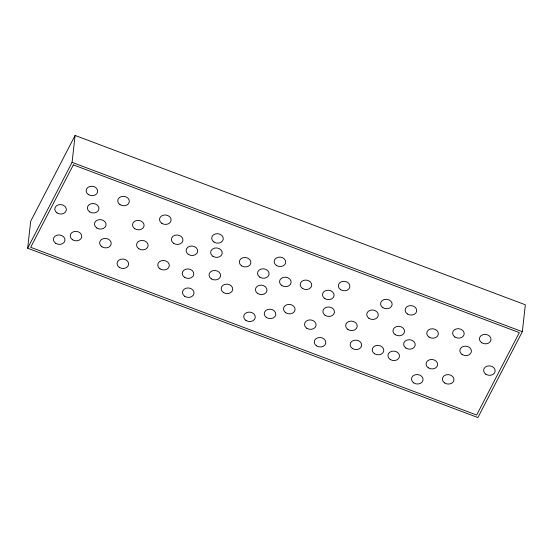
<?xml version="1.0" encoding="UTF-8"?>
<svg xmlns="http://www.w3.org/2000/svg" width="553" height="553" viewBox="0 0 553 553"><rect width="100%" height="100%" fill="white"/><g stroke="black" fill="none" stroke-linecap="round" stroke-linejoin="round"><path stroke-width="0.83" d="M27.65 248.214L30.671 221.304L75.097 135.444L525.35 304.786L522.329 331.696L477.903 417.556L27.65 248.214L72.077 162.354L75.097 135.444M72.077 162.354L522.329 331.696M73.335 164.877L30.685 247.302L476.645 415.033L519.302 332.609L73.335 164.877M57.049 212.94A5.813 4.728 6.4 0 0 66.339 210.154A5.813 4.728 6.4 0 0 58.362 204.852A5.813 4.728 6.4 0 0 57.049 212.94M485.866 374.222A5.813 4.728 6.4 0 0 495.149 371.429A5.813 4.728 6.4 0 0 487.179 366.134A5.813 4.728 6.4 0 0 485.866 374.222M160.017 268.841A5.813 4.728 6.4 0 0 169.301 266.048A5.813 4.728 6.4 0 0 161.331 260.753A5.813 4.728 6.4 0 0 160.017 268.841M212.905 256.281A5.813 4.728 6.4 0 0 222.188 253.488A5.813 4.728 6.4 0 0 214.218 248.193A5.813 4.728 6.4 0 0 212.905 256.281M285.763 312.763A5.813 4.728 6.4 0 0 295.046 309.977A5.813 4.728 6.4 0 0 287.076 304.675A5.813 4.728 6.4 0 0 285.763 312.763M368.982 318.355A5.813 4.728 6.4 0 0 378.266 315.569A5.813 4.728 6.4 0 0 370.296 310.268A5.813 4.728 6.4 0 0 368.982 318.355M390.19 359.464A5.813 4.728 6.4 0 0 399.473 356.678A5.813 4.728 6.4 0 0 391.503 351.376A5.813 4.728 6.4 0 0 390.19 359.464M101.89 246.776A5.813 4.728 6.4 0 0 111.181 243.991A5.813 4.728 6.4 0 0 103.204 238.689A5.813 4.728 6.4 0 0 101.89 246.776M89.648 211.875A5.813 4.728 6.4 0 0 98.932 209.082A5.813 4.728 6.4 0 0 90.962 203.787A5.813 4.728 6.4 0 0 89.648 211.875M223.419 292.482A5.813 4.728 6.4 0 0 232.702 289.696A5.813 4.728 6.4 0 0 224.732 284.401A5.813 4.728 6.4 0 0 223.419 292.482M325.15 315.334A5.813 4.728 6.4 0 0 334.441 312.542A5.813 4.728 6.4 0 0 326.464 307.247A5.813 4.728 6.4 0 0 325.15 315.334M429.017 337.109A5.813 4.728 6.4 0 0 438.308 334.323A5.813 4.728 6.4 0 0 430.331 329.028A5.813 4.728 6.4 0 0 429.017 337.109M134.773 228.735A5.813 4.728 6.4 0 0 144.063 225.942A5.813 4.728 6.4 0 0 136.093 220.647A5.813 4.728 6.4 0 0 134.773 228.735M173.621 243.341A5.813 4.728 6.4 0 0 182.912 240.555A5.813 4.728 6.4 0 0 174.935 235.26A5.813 4.728 6.4 0 0 173.621 243.341M276.396 265.447A5.813 4.728 6.4 0 0 285.68 262.661A5.813 4.728 6.4 0 0 277.71 257.359A5.813 4.728 6.4 0 0 276.396 265.447M302.429 288.41A5.813 4.728 6.4 0 0 311.712 285.625A5.813 4.728 6.4 0 0 303.742 280.33A5.813 4.728 6.4 0 0 302.429 288.41M352.379 348.473A5.813 4.728 6.4 0 0 361.662 345.687A5.813 4.728 6.4 0 0 353.692 340.392A5.813 4.728 6.4 0 0 352.379 348.473M120.008 204.672A5.813 4.728 6.4 0 0 129.291 201.88A5.813 4.728 6.4 0 0 121.321 196.585A5.813 4.728 6.4 0 0 120.008 204.672M444.653 382.973A5.813 4.728 6.4 0 0 453.937 380.188A5.813 4.728 6.4 0 0 445.967 374.886A5.813 4.728 6.4 0 0 444.653 382.973M407.395 313.973A5.813 4.728 6.4 0 0 416.679 311.187A5.813 4.728 6.4 0 0 408.708 305.885A5.813 4.728 6.4 0 0 407.395 313.973M245.967 320.457A5.813 4.728 6.4 0 0 255.251 317.664A5.813 4.728 6.4 0 0 247.281 312.369A5.813 4.728 6.4 0 0 245.967 320.457M55.653 243.292A5.813 4.728 6.4 0 0 64.936 240.507A5.813 4.728 6.4 0 0 56.966 235.205A5.813 4.728 6.4 0 0 55.653 243.292M119.296 267.376A5.813 4.728 6.4 0 0 128.586 264.59A5.813 4.728 6.4 0 0 120.609 259.295A5.813 4.728 6.4 0 0 119.296 267.376M481.684 342.736A5.813 4.728 6.4 0 0 490.967 339.943A5.813 4.728 6.4 0 0 482.997 334.648A5.813 4.728 6.4 0 0 481.684 342.736M413.748 382.911A5.813 4.728 6.4 0 0 423.031 380.118A5.813 4.728 6.4 0 0 415.061 374.823A5.813 4.728 6.4 0 0 413.748 382.911M340.593 289.668A5.813 4.728 6.4 0 0 349.876 286.883A5.813 4.728 6.4 0 0 341.906 281.581A5.813 4.728 6.4 0 0 340.593 289.668M213.963 242.041A5.813 4.728 6.4 0 0 223.246 239.255A5.813 4.728 6.4 0 0 215.276 233.954A5.813 4.728 6.4 0 0 213.963 242.041M72.45 239.726A5.813 4.728 6.4 0 0 81.733 236.933A5.813 4.728 6.4 0 0 73.763 231.638A5.813 4.728 6.4 0 0 72.45 239.726M184.737 296.311A5.813 4.728 6.4 0 0 194.02 293.519A5.813 4.728 6.4 0 0 186.05 288.224A5.813 4.728 6.4 0 0 184.737 296.311M316.503 345.867A5.813 4.728 6.4 0 0 325.786 343.074A5.813 4.728 6.4 0 0 317.816 337.779A5.813 4.728 6.4 0 0 316.503 345.867M382.842 307.641A5.813 4.728 6.4 0 0 392.125 304.848A5.813 4.728 6.4 0 0 384.155 299.553A5.813 4.728 6.4 0 0 382.842 307.641M428.312 367.828A5.813 4.728 6.4 0 0 437.596 365.035A5.813 4.728 6.4 0 0 429.626 359.74A5.813 4.728 6.4 0 0 428.312 367.828M257.691 293.484A5.813 4.728 6.4 0 0 266.975 290.698A5.813 4.728 6.4 0 0 259.004 285.403A5.813 4.728 6.4 0 0 257.691 293.484M138.817 248.781A5.813 4.728 6.4 0 0 148.1 245.988A5.813 4.728 6.4 0 0 140.13 240.693A5.813 4.728 6.4 0 0 138.817 248.781M241.585 265.834A5.813 4.728 6.4 0 0 250.868 263.048A5.813 4.728 6.4 0 0 242.898 257.753A5.813 4.728 6.4 0 0 241.585 265.834M184.495 277.288A5.813 4.728 6.4 0 0 193.785 274.502A5.813 4.728 6.4 0 0 185.808 269.2A5.813 4.728 6.4 0 0 184.495 277.288M161.78 223.315A5.813 4.728 6.4 0 0 171.064 220.523A5.813 4.728 6.4 0 0 163.094 215.228A5.813 4.728 6.4 0 0 161.78 223.315M347.906 329.47A5.813 4.728 6.4 0 0 357.19 326.685A5.813 4.728 6.4 0 0 349.219 321.383A5.813 4.728 6.4 0 0 347.906 329.47M188.373 254.394A5.813 4.728 6.4 0 0 197.656 251.608A5.813 4.728 6.4 0 0 189.686 246.306A5.813 4.728 6.4 0 0 188.373 254.394M211.398 278.892A5.813 4.728 6.4 0 0 220.599 275.933A5.813 4.728 6.4 0 0 212.497 270.776A5.813 4.728 6.4 0 0 211.398 278.892M281.809 285.535A5.813 4.728 6.4 0 0 291.092 282.742A5.813 4.728 6.4 0 0 283.122 277.447A5.813 4.728 6.4 0 0 281.809 285.535M405.895 348.058A5.813 4.728 6.4 0 0 415.179 345.272A5.813 4.728 6.4 0 0 407.208 339.971A5.813 4.728 6.4 0 0 405.895 348.058M96.754 227.967A5.813 4.728 6.4 0 0 106.038 225.182A5.813 4.728 6.4 0 0 98.068 219.88A5.813 4.728 6.4 0 0 96.754 227.967M306.777 328.254A5.813 4.728 6.4 0 0 316.067 325.461A5.813 4.728 6.4 0 0 308.097 320.166A5.813 4.728 6.4 0 0 306.777 328.254M374.478 353.713A5.813 4.728 6.4 0 0 383.761 350.927A5.813 4.728 6.4 0 0 375.791 345.625A5.813 4.728 6.4 0 0 374.478 353.713M462.094 354.494A5.813 4.728 6.4 0 0 471.384 351.708A5.813 4.728 6.4 0 0 463.407 346.406A5.813 4.728 6.4 0 0 462.094 354.494M88.383 194.58A5.813 4.728 6.4 0 0 97.667 191.787A5.813 4.728 6.4 0 0 89.697 186.492A5.813 4.728 6.4 0 0 88.383 194.58M266.498 317.526A5.813 4.728 6.4 0 0 275.781 314.733A5.813 4.728 6.4 0 0 267.811 309.438A5.813 4.728 6.4 0 0 266.498 317.526M324.777 298.558A5.813 4.728 6.4 0 0 334.06 295.772A5.813 4.728 6.4 0 0 326.09 290.47A5.813 4.728 6.4 0 0 324.777 298.558M395.222 334.676A5.813 4.728 6.4 0 0 404.506 331.89A5.813 4.728 6.4 0 0 396.536 326.588A5.813 4.728 6.4 0 0 395.222 334.676M454.884 337.033A5.813 4.728 6.4 0 0 464.167 334.247A5.813 4.728 6.4 0 0 456.197 328.952A5.813 4.728 6.4 0 0 454.884 337.033M259.792 277.15A5.813 4.728 6.4 0 0 269.083 274.357A5.813 4.728 6.4 0 0 261.106 269.062A5.813 4.728 6.4 0 0 259.792 277.15"/></g></svg>
